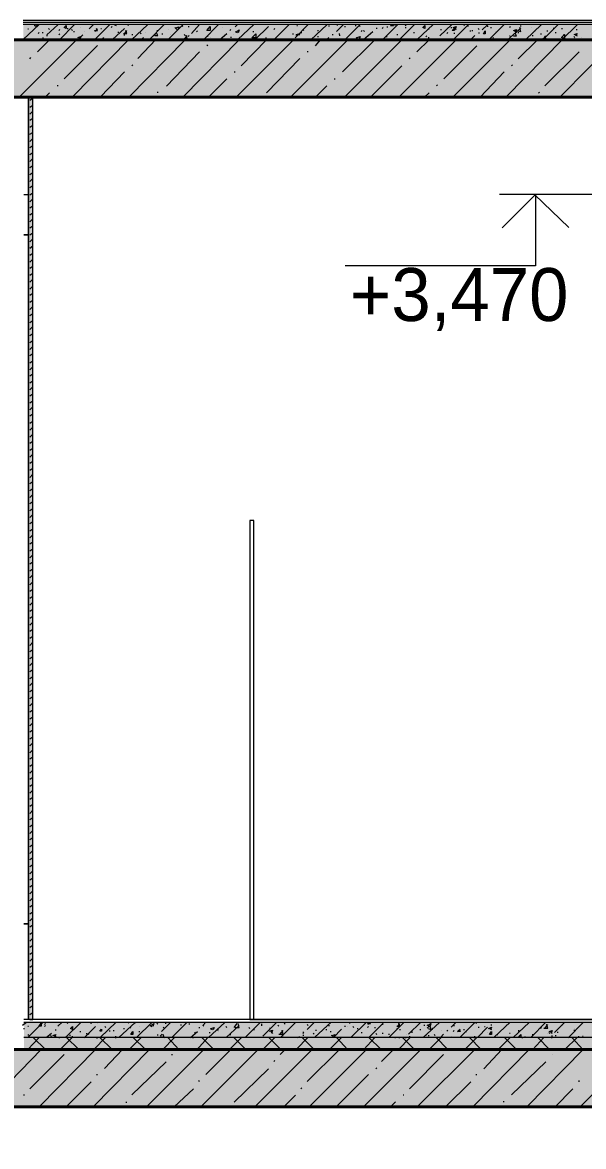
# Model space of a CAD drawing. Header units: millimetres. Extents: x -135211 to 49383, y -8033 to 228499.
# Drawn here: x -22900 to -20539, y 48117 to 52848 of the extents above; entities that cross this region are included whole.
import ezdxf

# ---------------------------------------------------------------- set-up
doc = ezdxf.new("R2010")
doc.units = ezdxf.units.MM
doc.layers.add('PDF _Геометрия', color=7, linetype='Continuous', true_color=0x1d1d1d)
doc.layers.add('PDF _Сплошная заливка', color=7, linetype='Continuous', true_color=0xffffff)
doc.layers.add('PDF _Текст', color=7, linetype='Continuous')

msp = doc.modelspace()

# ---------------------------------------------------------------- hatches: boundary and pattern name
at = {"layer": 'PDF _Сплошная заливка', "transparency": 33554559}
h = msp.add_hatch(color=256, dxfattribs=at)
h.paths.add_polyline_path([(-77398.8, 52535.5), (-77398.8, 52776.4), (-103546, 52776.4), (-103546, 52535.5)])
h.paths.add_polyline_path([(146.8, 52535.5), (146.8, 52776.4), (-22999.7, 52776.4), (-22999.7, 52535.5)])
h.paths.add_polyline_path([(-23351, 52535.5), (-23351, 52776.4), (-26352.2, 52776.4), (-26352.2, 52535.5)])
h.paths.add_polyline_path([(-26398.8, 52535.5), (-26398.8, 52776.4), (-44097.3, 52776.4), (-44097.3, 52535.5)])
h.paths.add_polyline_path([(-45350.3, 52535.5), (-45350.3, 52776.4), (-50899.8, 52776.4), (-50899.8, 52535.5)])
h = msp.add_hatch(color=256, dxfattribs=at)
h.paths.add_polyline_path([(-65546.2, 48285.5), (-65546.2, 48526.4), (-101294, 48526.4), (-101294, 48285.5)])
h.paths.add_polyline_path([(146.8, 48285.5), (146.8, 48526.4), (-22999.7, 48526.4), (-22999.7, 48285.5)])
h.paths.add_polyline_path([(-23351, 48285.5), (-23351, 48526.4), (-26352.2, 48526.4), (-26352.2, 48285.5)])
h.paths.add_polyline_path([(-26398.8, 48285.5), (-26398.8, 48526.4), (-44097.3, 48526.4), (-44097.3, 48285.5)])
h.paths.add_polyline_path([(-45350.3, 48285.5), (-45350.3, 48526.4), (-50899.8, 48526.4), (-50899.8, 48285.5)])
h.paths.add_polyline_path([(-50950.6, 48285.5), (-50950.6, 48526.4), (-65296.5, 48526.4), (-65296.5, 48285.5)])

# ---------------------------------------------------------------- linework, layer by layer
at = {"layer": 'PDF _Геометрия', "color": 7, "lineweight": 40}
for points in [[(-96.7, 53046.7), (-96.7, 52775.7), (-22994.2, 52775.7)], [(-22994.2, 52534.4), (-96.7, 52534.4), (-96.7, 51954.4)], [(149, 45156.8), (149, 48285.1), (149, 48526.4), (-22997.8, 48526.4)], [(-22994.2, 48284.2), (-96.7, 48284.2), (-96.7, 45155.8), (-26097.4, 45155.8)]]:
    msp.add_lwpolyline(points, dxfattribs=at)
at = {"layer": 'PDF _Геометрия', "color": 7, "lineweight": 9}
for points in [[(-22897, 52775.7), (-96.7, 52775.7), (-96.7, 52839.2), (-96.7, 52847.7), (-96.7, 52856.1), (-22897, 52856.1)], [(-96.7, 52847.7), (-22897, 52847.7)], [(-96.7, 52839.2), (-22897, 52839.2)], [(-19964.4, 52123.1), (-19943.6, 52123.1), (-19943.6, 52533.8), (-19943.6, 52042.7), (-19943.6, 51843.7), (-19943.6, 48524.8), (-22894, 48524.8)], [(-22878.2, 48653.1), (-22874.1, 48653.1), (-22874.1, 52534.9), (-22878.2, 52534.9)], [(-22874.1, 52534), (-22874.1, 48652)], [(-22869.4, 48651.9), (-22856.5, 48651.9), (-22856.5, 52533.9), (-22869.4, 52533.9)], [(-21925.8, 48652.1), (-19978.7, 48652.1), (-19978.7, 51844), (-19978.7, 52043), (-19978.7, 52534.1), (-22857.3, 52534.1)], [(-22895.1, 52123.4), (-22874.1, 52123.4)], [(-20742, 52123.7), (-20742, 51823.2), (-21542.4, 51823.2)], [(-20592.8, 52124.4), (-20893.4, 52124.4)], [(-19408.4, 52123.7), (-20741.8, 52123.7)], [(-21944, 50752.1), (-21944, 48652.4), (-22858.7, 48652.4)], [(-21943.6, 48652.2), (-21926.5, 48652.2), (-21926.5, 50751.9), (-21943.6, 50751.9)], [(-19943.6, 48524.8), (-19943.6, 48575.6), (-19943.6, 48639.1), (-19943.6, 48651.8), (-22894, 48651.8)], [(-19943.6, 48639.1), (-22894, 48639.1)], [(-21695.3, 48652.7), (-21496.6, 48652.7)], [(-19943.6, 48575.6), (-22894, 48575.6)], [(-18294, 48283.9), (-22895.5, 48283.9)], [(-22295, 48284), (-22693.1, 48284)], [(-21496.6, 48284.4), (-21695.3, 48284.4)]]:
    msp.add_lwpolyline(points, dxfattribs=at)
at = {"layer": 'PDF _Геометрия', "lineweight": 9}
for points in [[(-22461.7, 52840.2), (-22461.7, 52840.2)], [(-21542.8, 52776.6), (-21479, 52840.1)], [(-21314.1, 52776.7), (-21250.9, 52840.2)], [(-20882.4, 52840.2), (-20882.4, 52840.2)], [(-22897.9, 52775.9), (-22830.2, 52839.4)], [(-22878.2, 52821.9), (-22874.1, 52821.9)], [(-22847.8, 52834.4), (-22847.8, 52838.6)], [(-22847.8, 52834.4), (-22839, 52834.4), (-22839, 52838.6)], [(-22834.3, 52801.3), (-22830.2, 52805.5)], [(-22816.7, 52806.3), (-22812.7, 52806.3)], [(-22799.2, 52793.5), (-22795.1, 52793.5)], [(-22798, 52796.4), (-22751.3, 52838.8)], [(-22790.4, 52823), (-22786.4, 52818.8)], [(-22746.5, 52814.2), (-22742.5, 52818.4)], [(-22746.5, 52796.4), (-22742.5, 52800.6)], [(-22744.8, 52775.7), (-22681.1, 52839.2)], [(-22711.5, 52822.5), (-22707.4, 52822.5)], [(-22693.9, 52819), (-22689.8, 52814.8)], [(-22685.1, 52810.4), (-22681.1, 52810.4)], [(-22667, 52775.4), (-22646, 52796.6)], [(-22654.7, 52827.2), (-22654.7, 52827.2)], [(-22637.2, 52810.1), (-22637.2, 52810.1)], [(-22619.1, 52821.7), (-22602.1, 52838.6)], [(-22597.5, 52813.9), (-22584.6, 52813.9), (-22588.6, 52822.4)], [(-22597.4, 52814), (-22593.3, 52809.8)], [(-22595.7, 52776.4), (-22531.9, 52839.9)], [(-22592.7, 52813), (-22584.6, 52821.5)], [(-22571.1, 52822.3), (-22567, 52822.3)], [(-22527.2, 52827.1), (-22523.1, 52831.3)], [(-22521.4, 52775.9), (-22470.5, 52822.5)], [(-22513.7, 52839.6), (-22505.6, 52835.4), (-22505.6, 52839.6)], [(-22496.8, 52809.1), (-22496.8, 52804.9)], [(-22474.6, 52802.1), (-22461.7, 52802.1), (-22465.8, 52814.8)], [(-22470.5, 52792.8), (-22470.5, 52797.1)], [(-22469.9, 52801.2), (-22461.7, 52813.9)], [(-22457, 52835.1), (-22452.9, 52839.3)], [(-22442, 52775.2), (-22374, 52838.7)], [(-22439.5, 52797.7), (-22435.4, 52797.7)], [(-22404.4, 52805.1), (-22400.3, 52800.8)], [(-22382.8, 52805.8), (-22382.8, 52805.8)], [(-22367.1, 52775.5), (-22303.8, 52839.1)], [(-22347, 52793.7), (-22338.9, 52802.1)], [(-22343, 52792.7), (-22330.1, 52792.7), (-22334.2, 52801.1)], [(-22334.2, 52814.7), (-22330.1, 52814.7)], [(-22312.6, 52802), (-22312.6, 52797.7)], [(-22288.1, 52775), (-22224.8, 52838.5)], [(-22286.2, 52817.8), (-22286.2, 52817.8)], [(-22277.5, 52796.6), (-22277.5, 52796.6)], [(-22259.3, 52826.8), (-22251.1, 52818.4)], [(-22255.3, 52825.9), (-22242.4, 52830.1), (-22246.4, 52817.5)], [(-22228.9, 52835.2), (-22224.8, 52830.9)], [(-22220.2, 52780.9), (-22207.3, 52780.9), (-22211.4, 52793.6)], [(-22220.1, 52797.8), (-22216, 52793.6)], [(-22202.6, 52831.6), (-22198.5, 52831.6)], [(-22188.7, 52801.7), (-22154.6, 52839.8)], [(-22167.5, 52809.3), (-22163.4, 52813.5)], [(-22139.1, 52775.7), (-22075.7, 52839.2)], [(-22123.6, 52793), (-22119.5, 52788.7)], [(-22119.5, 52817.4), (-22119.5, 52817.4)], [(-22069.9, 52776.3), (-22040.6, 52801.7)], [(-22058.1, 52827.2), (-22058.1, 52827.2)], [(-22027.1, 52814.3), (-22023, 52818.5)], [(-22014.2, 52796.4), (-22014.2, 52796.4)], [(-22004.9, 52830.1), (-21996.7, 52838.6)], [(-22004.9, 52809.9), (-21996.7, 52805.6)], [(-22000.9, 52808.9), (-21987.9, 52817.4), (-21992, 52804.6)], [(-21994.1, 52776.4), (-21926.5, 52839.8)], [(-21930.6, 52810.2), (-21926.5, 52810.2)], [(-21920.4, 52776.8), (-21865.1, 52831.8)], [(-21842.9, 52818.9), (-21838.8, 52823.2)], [(-21840.9, 52776.1), (-21777.3, 52839.6)], [(-21821.2, 52797.7), (-21821.2, 52797.7)], [(-21763.9, 52800.6), (-21759.8, 52800.6)], [(-21753.1, 52784), (-21698.4, 52839)], [(-21750.5, 52797.9), (-21742.2, 52793.7)], [(-21746.5, 52797), (-21733.5, 52801.2), (-21737.6, 52792.7)], [(-21746.3, 52835.1), (-21742.2, 52835.1)], [(-21728.8, 52806.3), (-21724.7, 52806.3)], [(-21720, 52818.9), (-21715.9, 52814.7)], [(-21687.2, 52775), (-21619.4, 52838.5)], [(-21658.6, 52814.2), (-21654.5, 52814.2)], [(-21610.6, 52835.1), (-21610.6, 52830.8)], [(-21597.2, 52797.7), (-21593.1, 52797.7)], [(-21578.7, 52810.1), (-21549.2, 52839.7)], [(-21575.5, 52839.9), (-21575.5, 52835.7)], [(-21566.8, 52797.5), (-21566.8, 52801.8)], [(-21566.8, 52796.6), (-21566.8, 52792.4)], [(-21544.6, 52831.2), (-21540.4, 52831.2)], [(-21500.7, 52835.1), (-21496.6, 52835.1)], [(-21483.1, 52835.9), (-21479, 52831.6)], [(-21474.4, 52809.5), (-21470.3, 52813.7)], [(-21465.6, 52813.7), (-21461.5, 52809.5)], [(-21464.8, 52776.2), (-21426.4, 52810.1)], [(-21408.8, 52821.8), (-21408.8, 52826)], [(-21400.1, 52839.5), (-21400.1, 52839.5)], [(-21386.6, 52823.3), (-21382.5, 52827.6)], [(-21384.9, 52775.4), (-21321.1, 52838.9)], [(-21382.5, 52831), (-21382.5, 52831)], [(-21365, 52831.7), (-21365, 52827.5)], [(-21351.5, 52835.8), (-21347.4, 52840)], [(-21351, 52835.7), (-21338.6, 52835.7), (-21338.6, 52840)], [(-21342.8, 52840), (-21338.6, 52835.7)], [(-21334, 52834.8), (-21329.9, 52839)], [(-21325.2, 52797.5), (-21321.1, 52797.5)], [(-21290.1, 52834.5), (-21286, 52838.7)], [(-21290.1, 52826.8), (-21286, 52826.8)], [(-21255, 52805.5), (-21250.9, 52805.5)], [(-21240, 52776.2), (-21171.9, 52839.6)], [(-21193.6, 52821.9), (-21189.5, 52821.9)], [(-21143.9, 52792.5), (-21093, 52839.1)], [(-21141, 52818.2), (-21136.8, 52818.2)], [(-21114.6, 52802), (-21110.5, 52806.2)], [(-21101.7, 52818.8), (-21101.7, 52818.8)], [(-21097.1, 52826.3), (-21093, 52826.3)], [(-21087.8, 52827.1), (-21075.4, 52831.4), (-21079.5, 52818.6)], [(-21086.1, 52775.9), (-21022.8, 52839.4)], [(-21084.2, 52805.1), (-21084.2, 52800.9)], [(-21083.7, 52826.2), (-21075.4, 52817.7)], [(-21044.4, 52839.6), (-21040.3, 52835.3)], [(-21026.9, 52834.3), (-21022.8, 52834.3)], [(-21018.1, 52813.1), (-21014, 52813.1)], [(-21013.7, 52776.6), (-20996.5, 52793.5)], [(-21009.4, 52814.8), (-21005.2, 52814.8)], [(-20983, 52822.2), (-20978.9, 52817.9)], [(-20978.9, 52801), (-20978.9, 52805.2)], [(-20965.2, 52817.7), (-20943.8, 52838.8)], [(-20943.8, 52834.6), (-20943.8, 52830.4)], [(-20937, 52776.6), (-20873.6, 52840.1)], [(-20930.4, 52826.9), (-20926.3, 52826.9)], [(-20908.7, 52809.9), (-20908.7, 52809.9)], [(-20859.1, 52775.3), (-20812.2, 52817.6)], [(-20851.4, 52830.6), (-20847.3, 52826.3)], [(-20838.5, 52839.9), (-20838.5, 52839.9)], [(-20838, 52793.2), (-20829.7, 52801.6)], [(-20833.4, 52814.3), (-20821, 52818.5), (-20825.1, 52805.8)], [(-20833.4, 52792.2), (-20821, 52792.2), (-20825.1, 52800.7)], [(-20829.2, 52813.4), (-20821, 52805)], [(-20820.7, 52814.2), (-20803.4, 52809.9), (-20807.6, 52826.9)], [(-20816.3, 52805.8), (-20812.2, 52805.8)], [(-20815.8, 52813.3), (-20803.4, 52826)], [(-20803.4, 52831.1), (-20803.4, 52835.4)], [(-20783.3, 52775.4), (-20715.7, 52839)], [(-20759.6, 52827.5), (-20759.6, 52827.5)], [(-20754.9, 52793.5), (-20750.8, 52793.5)], [(-20742, 52810.4), (-20742, 52810.4)], [(-20719.8, 52800.9), (-20715.7, 52800.9)], [(-20709, 52775.8), (-20645.5, 52839.3)], [(-20693.5, 52813.4), (-20689.4, 52813.4)], [(-20667.2, 52823.4), (-20663, 52823.4)], [(-20658.4, 52805.5), (-20654.3, 52805.5)], [(-20632.1, 52823.1), (-20627.9, 52823.1)], [(-20630.1, 52775.2), (-20566.5, 52838.7)], [(-20623.3, 52796.8), (-20619.2, 52796.8)], [(-20579, 52797.3), (-20566.5, 52801.5), (-20570.7, 52793)], [(-20574.8, 52796.4), (-20566.5, 52792.1)], [(-20570.7, 52818.5), (-20566.5, 52818.5)], [(-20566.5, 52818.5), (-20566.5, 52818.5)], [(-22913.7, 52534.3), (-22672.3, 52775.6)], [(-22837.2, 52724.8), (-22786.4, 52775.6)], [(-22812.7, 52780), (-22812.7, 52784.2)], [(-22724.4, 52610.7), (-22584.6, 52750.5)], [(-22690.1, 52535.4), (-22452.9, 52776.7)], [(-22667.6, 52784.9), (-22654.7, 52789.1), (-22658.8, 52776.4)], [(-22662.9, 52784), (-22654.7, 52775.5)], [(-22562.3, 52779.9), (-22558.2, 52784.2)], [(-22536, 52779.7), (-22531.9, 52775.5)], [(-22453, 52533.6), (-22216, 52774.9)], [(-22415.1, 52696.3), (-22338.9, 52776.7)], [(-22395.6, 52780.4), (-22391.5, 52784.7)], [(-22347.7, 52788.6), (-22347.7, 52788.6)], [(-22224.7, 52533.7), (-21987.9, 52775)], [(-22216, 52775.8), (-22216, 52775.8)], [(-22215.4, 52780), (-22207.3, 52792.7)], [(-22202.6, 52788.4), (-22198.5, 52792.6)], [(-22123.6, 52749.7), (-22119.5, 52753.9)], [(-22110.8, 52784.4), (-22110.8, 52784.4)], [(-22079.7, 52775.7), (-22075.7, 52779.9), (-22075.7, 52775.7)], [(-22023, 52788), (-22023, 52783.7)], [(-22001.1, 52533.8), (-21759.8, 52775.1)], [(-21979.7, 52665), (-21873.9, 52775.1)], [(-21944, 52775.6), (-21944, 52775.6)], [(-21930.6, 52783.9), (-21926.5, 52783.9)], [(-21921.8, 52779.6), (-21917.7, 52779.6)], [(-21878, 52783.5), (-21873.9, 52783.5)], [(-21838.8, 52780.8), (-21838.8, 52780.8)], [(-21772.8, 52533.9), (-21531.7, 52775.2)], [(-21746.3, 52776.8), (-21742.2, 52776.8)], [(-21742.2, 52775), (-21742.2, 52775)], [(-21676.2, 52776.2), (-21672.1, 52776.2)], [(-21666.9, 52749.8), (-21645.7, 52775.2)], [(-21658.6, 52788.8), (-21654.5, 52788.8)], [(-21618.9, 52776.7), (-21610.6, 52785.2)], [(-21553.4, 52639.8), (-21417.6, 52775.3)], [(-21544.5, 52534), (-21303.5, 52775.3)], [(-21496, 52785.1), (-21487.8, 52776.7)], [(-21492.1, 52784.2), (-21479, 52788.4), (-21483.1, 52775.8)], [(-21483.1, 52776.6), (-21479, 52776.6)], [(-21369.1, 52789.4), (-21365, 52789.4)], [(-21316.9, 52534.1), (-21075.4, 52775.4)], [(-21294.8, 52776.1), (-21294.8, 52780.4)], [(-21240.3, 52724.6), (-21189.5, 52775.3)], [(-21202.4, 52788.2), (-21198.3, 52792.3)], [(-21193.6, 52784.8), (-21189.5, 52784.8)], [(-21154.4, 52775.1), (-21154.4, 52779.3)], [(-21127.4, 52610.6), (-20987.7, 52750.3)], [(-21088.6, 52534.2), (-20847.3, 52775.5)], [(-20961.4, 52779.7), (-20961.4, 52779.7)], [(-20921.6, 52784.5), (-20917.5, 52784.5)], [(-20864.8, 52535.3), (-20627.9, 52776.6)], [(-20851.4, 52792.4), (-20847.3, 52792.4)], [(-20842.7, 52780.6), (-20838.5, 52780.6)], [(-20814, 52695.1), (-20733.2, 52775.6)], [(-20710.6, 52780.4), (-20698.1, 52780.4), (-20702.3, 52788.9)], [(-20706.4, 52779.6), (-20698.1, 52792.3)], [(-20637.2, 52535.4), (-20399.8, 52776.7)], [(-20579.4, 52788.8), (-20575.3, 52784.6)], [(-20579.4, 52776.2), (-20575.3, 52780.4), (-20575.3, 52776.2)], [(-20549, 52784.4), (-20549, 52784.4)], [(-22869.4, 52695.7), (-22865.3, 52700)], [(-22294.3, 52580.7), (-22154.6, 52724.5)], [(-21702.5, 52725.6), (-21698.4, 52725.6)], [(-21272.6, 52695.5), (-21268.4, 52699.7)], [(-20701.5, 52581.3), (-20557.8, 52725.2)], [(-22439.5, 52665.6), (-22435.4, 52669.8)], [(-21873, 52552.3), (-21733.5, 52696.3)], [(-21434.7, 52534.9), (-21303.5, 52666.1)], [(-20842.7, 52665.4), (-20838.5, 52669.6)], [(-22572.4, 52534.6), (-22470.5, 52640.4)], [(-22116.9, 52534.1), (-22040.6, 52610.3)], [(-22009.6, 52639.7), (-22005.5, 52639.7)], [(-21588.4, 52611.4), (-21584.3, 52611.4)], [(-20974.9, 52534.4), (-20873.6, 52640.2)], [(-22751.3, 52580.5), (-22751.3, 52584.8)], [(-22330.1, 52552.3), (-22330.1, 52556.5)], [(-21666, 52535.5), (-21619.4, 52582)], [(-21158.5, 52581.3), (-21154.4, 52585.5)], [(-22803.3, 52535.2), (-22786.4, 52552.1)], [(-21206.7, 52534.9), (-21189.5, 52551.9)], [(-20728.6, 52551.2), (-20724.5, 52555.4)], [(-22899.8, 48627.8), (-22882.9, 48640.5)], [(-22876.3, 48577.4), (-22812.7, 48640.9)], [(-22808, 48631.4), (-22803.9, 48635.6)], [(-22750.7, 48623.3), (-22733.7, 48640.2)], [(-22718.5, 48576.1), (-22654.7, 48639.5)], [(-22711.5, 48634.7), (-22707.4, 48639)], [(-22614.9, 48636), (-22610.9, 48640.2)], [(-22610.9, 48639.2), (-22610.9, 48634.9)], [(-22584.6, 48635.8), (-22584.6, 48635.8)], [(-22573.5, 48576.9), (-22505.6, 48640.4)], [(-22494.6, 48576.2), (-22426.6, 48639.6)], [(-22457, 48640.9), (-22452.9, 48636.7)], [(-22426.6, 48640.7), (-22426.6, 48636.4)], [(-22419.7, 48576.6), (-22356.4, 48640.1)], [(-22360.6, 48626.3), (-22347.7, 48634.7), (-22351.7, 48622.1)], [(-22351.7, 48627.3), (-22347.7, 48631.5)], [(-22334.2, 48636.7), (-22330.1, 48632.4)], [(-22315.6, 48601.3), (-22277.5, 48639.4)], [(-22299.1, 48636.4), (-22295, 48636.4)], [(-22270.6, 48577.4), (-22207.3, 48640.9)], [(-22233.6, 48631.6), (-22233.6, 48627.4)], [(-22198.5, 48635.6), (-22198.5, 48631.3)], [(-22141.3, 48627.5), (-22128.3, 48640.2)], [(-22116.9, 48576.1), (-22049.3, 48639.6)], [(-22009.7, 48618.9), (-21996.7, 48635.9)], [(-22005, 48617.9), (-21987.9, 48617.9), (-21992, 48634.8)], [(-21963.7, 48575.8), (-21900.2, 48639.3)], [(-21895.5, 48640.3), (-21891.4, 48636)], [(-21895.5, 48630.7), (-21891.4, 48630.7)], [(-21889.4, 48581.5), (-21830, 48640.8)], [(-21847.5, 48631.4), (-21847.5, 48631.4)], [(-21814.6, 48576.6), (-21751, 48640.1)], [(-21799, 48636.3), (-21794.9, 48632)], [(-21702.5, 48631.2), (-21698.4, 48626.9)], [(-21701.5, 48609.8), (-21672.1, 48639.4)], [(-21669.6, 48577.4), (-21601.9, 48640.8)], [(-21522.9, 48634.9), (-21522.9, 48639.1)], [(-21516.5, 48577.1), (-21452.7, 48640.6)], [(-21448.2, 48635.2), (-21435.2, 48635.2), (-21439.3, 48639.5)], [(-21448, 48640.6), (-21443.9, 48636.3), (-21443.9, 48640.6)], [(-21448, 48635.3), (-21443.9, 48639.5)], [(-21443.9, 48631.1), (-21443.9, 48635.3)], [(-21441.5, 48577.6), (-21382.5, 48636.8)], [(-21386.6, 48632.6), (-21382.5, 48632.6)], [(-21357.9, 48575.8), (-21294.8, 48639.3)], [(-21324.7, 48623.5), (-21312.3, 48623.5), (-21316.4, 48636.2)], [(-21320.6, 48622.5), (-21312.3, 48635.2)], [(-21275.4, 48589.9), (-21224.6, 48640.8)], [(-21213.7, 48576.5), (-21145.6, 48640.1)], [(-21193.1, 48613.9), (-21180.7, 48609.7), (-21184.8, 48622.4), (-21180.7, 48635.1), (-21193.1, 48626.7)], [(-21096.7, 48619.3), (-21075.4, 48640.5)], [(-21059.8, 48576.3), (-20996.5, 48639.9)], [(-20991.8, 48635.5), (-20987.7, 48639.8)], [(-20926.3, 48626.6), (-20926.3, 48630.8)], [(-20914.8, 48577.1), (-20847.3, 48640.6)], [(-20864.8, 48631.3), (-20864.8, 48631.3)], [(-20835.9, 48576.5), (-20768.3, 48639.9)], [(-20825.1, 48640.4), (-20821, 48640.4)], [(-20761.6, 48576.9), (-20698.1, 48640.4)], [(-20706.6, 48614.9), (-20689.4, 48614.9), (-20693.5, 48631.8)], [(-20701.8, 48613.9), (-20689.4, 48630.8)], [(-20661.3, 48597.4), (-20619.2, 48639.7)], [(-20603.8, 48575.5), (-20540.2, 48639)], [(-22895.7, 48614.1), (-22891.6, 48614.1)], [(-22878.2, 48623.5), (-22874.1, 48623.5)], [(-22878.2, 48589.6), (-22874.1, 48585.4)], [(-22808, 48622.9), (-22803.9, 48627.1)], [(-22798.6, 48577.1), (-22777.6, 48594.1)], [(-22781.6, 48584.5), (-22777.6, 48580.3)], [(-22772.9, 48585.4), (-22760, 48589.6), (-22764.1, 48581.2)], [(-22768.2, 48584.3), (-22760, 48580.1)], [(-22764.1, 48585.4), (-22760, 48585.4)], [(-22760, 48605.5), (-22760, 48609.8)], [(-22702.7, 48585.9), (-22698.6, 48585.9)], [(-22658.8, 48601.4), (-22654.7, 48601.4)], [(-22640.2, 48575.5), (-22593.3, 48622.1)], [(-22632.5, 48593.8), (-22628.4, 48593.8)], [(-22623.7, 48588.4), (-22619.6, 48592.6)], [(-22553.5, 48622.7), (-22549.5, 48618.5)], [(-22531.9, 48601.4), (-22531.9, 48605.7)], [(-22518.4, 48605.5), (-22514.4, 48605.5)], [(-22474.6, 48614.6), (-22470.5, 48614.6)], [(-22448.2, 48615.4), (-22444.2, 48619.7)], [(-22409.1, 48623.6), (-22409.1, 48623.6)], [(-22409.1, 48602.5), (-22409.1, 48598.3)], [(-22364.6, 48627.4), (-22356.4, 48623.2)], [(-22330.1, 48584.8), (-22330.1, 48589.1)], [(-22320.7, 48581.5), (-22312.6, 48590)], [(-22316.7, 48580.4), (-22303.8, 48576.2), (-22307.9, 48588.8)], [(-22307.9, 48619.5), (-22303.8, 48615.3)], [(-22192.7, 48576), (-22163.4, 48601.4)], [(-22176.3, 48594), (-22172.2, 48598.3)], [(-22154.6, 48615), (-22154.6, 48619.3)], [(-22141.2, 48627.6), (-22137.1, 48623.4)], [(-22114.8, 48596.7), (-22110.8, 48596.7)], [(-22110.2, 48614.6), (-22102, 48610.3)], [(-22106.2, 48613.5), (-22093.2, 48617.7), (-22097.3, 48609.2)], [(-22079.7, 48605.9), (-22075.7, 48610.1)], [(-22075.7, 48602.7), (-22075.7, 48602.7)], [(-22044.7, 48622.5), (-22040.6, 48618.3)], [(-22043.2, 48576.6), (-21987.9, 48627.3)], [(-22027.1, 48588.5), (-22023, 48588.5)], [(-22005.5, 48610.6), (-22005.5, 48610.6)], [(-21992, 48618.9), (-21987.9, 48618.9)], [(-21948.1, 48618.5), (-21944, 48614.3)], [(-21926.5, 48610.9), (-21926.5, 48606.7)], [(-21895.5, 48627.6), (-21891.4, 48627.6)], [(-21860.5, 48602.8), (-21847.5, 48607.1), (-21851.6, 48594.4)], [(-21860.4, 48615.6), (-21856.3, 48615.6)], [(-21855.7, 48601.8), (-21847.5, 48593.3)], [(-21825.3, 48628), (-21821.2, 48623.7)], [(-21820.8, 48589.8), (-21803.7, 48589.8), (-21807.8, 48606.7)], [(-21816.7, 48588.7), (-21803.7, 48605.6)], [(-21807.8, 48584.5), (-21803.7, 48584.5)], [(-21759.8, 48610.5), (-21759.8, 48610.5)], [(-21720, 48593.2), (-21715.9, 48597.5), (-21720, 48597.5)], [(-21720, 48585.8), (-21715.9, 48585.8)], [(-21676.2, 48589.7), (-21672.1, 48593.9)], [(-21667.4, 48606.5), (-21663.3, 48606.5)], [(-21623.5, 48609.3), (-21619.4, 48609.3)], [(-21610.6, 48628.3), (-21610.6, 48624)], [(-21606, 48601.8), (-21601.9, 48601.8)], [(-21601.3, 48585.8), (-21593.1, 48581.5)], [(-21597.3, 48584.6), (-21584.3, 48588.9), (-21588.4, 48580.5)], [(-21591.6, 48577), (-21558, 48610.9)], [(-21566.8, 48601.4), (-21566.8, 48601.4)], [(-21544.6, 48623.4), (-21540.4, 48623.4)], [(-21531.7, 48622.3), (-21531.7, 48622.3)], [(-21509.5, 48622.1), (-21505.3, 48617.8)], [(-21491.9, 48614.5), (-21487.8, 48614.5)], [(-21474.4, 48597.4), (-21470.3, 48597.4)], [(-21448, 48618.4), (-21443.9, 48622.6)], [(-21417.6, 48619.2), (-21417.6, 48614.9)], [(-21412.9, 48592.7), (-21408.8, 48588.4)], [(-21386.6, 48594.5), (-21382.5, 48594.5)], [(-21360.3, 48590), (-21356.2, 48590)], [(-21325.2, 48615.1), (-21321.1, 48610.9)], [(-21312.3, 48610.8), (-21312.3, 48606.6)], [(-21286, 48589.4), (-21286, 48589.4)], [(-21259.7, 48596.6), (-21259.7, 48600.9)], [(-21228.7, 48610.1), (-21224.6, 48610.1)], [(-21211.1, 48627.9), (-21207, 48627.9)], [(-21202.4, 48588.7), (-21198.3, 48588.7)], [(-21197.7, 48615.1), (-21189.5, 48623.5), (-21197.7, 48627.8)], [(-21193.6, 48585.4), (-21189.5, 48585.4)], [(-21176.1, 48610.6), (-21171.9, 48614.9)], [(-21167.3, 48589.4), (-21163.2, 48585.2)], [(-21140.4, 48577.5), (-21128.1, 48590.2)], [(-21136.8, 48607.2), (-21136.8, 48607.2)], [(-21114.6, 48602.7), (-21110.5, 48606.9)], [(-21088.3, 48601.4), (-21084.2, 48605.6)], [(-21084.2, 48623.7), (-21084.2, 48627.9)], [(-21062, 48610.7), (-21057.9, 48602.2), (-21070.3, 48602.2), (-21057.9, 48610.7)], [(-21057.9, 48605.5), (-21057.9, 48605.5)], [(-21044.4, 48609.6), (-21040.3, 48609.6)], [(-21035.7, 48601), (-21031.5, 48601)], [(-20985.8, 48576.9), (-20943.8, 48619.3)], [(-20983, 48619.5), (-20978.9, 48619.5)], [(-20956.7, 48622.5), (-20952.6, 48622.5)], [(-20943.8, 48598.1), (-20943.8, 48598.1)], [(-20938.7, 48614.8), (-20926.3, 48619.1), (-20930.4, 48610.6)], [(-20934.5, 48613.8), (-20926.3, 48609.6)], [(-20904.1, 48589.3), (-20899.9, 48589.3)], [(-20851.4, 48594), (-20847.3, 48594)], [(-20812.2, 48602.2), (-20812.2, 48606.5)], [(-20754.9, 48589), (-20750.8, 48589)], [(-20719.8, 48614.1), (-20715.7, 48618.3)], [(-20689.4, 48593.7), (-20689.4, 48593.7)], [(-20684.7, 48597.9), (-20680.6, 48593.7)], [(-20684.2, 48602), (-20671.8, 48606.3), (-20676, 48593.6)], [(-20680.1, 48601), (-20671.8, 48592.6)], [(-20671.8, 48579.9), (-20671.8, 48584.1)], [(-20658.4, 48585), (-20654.3, 48585)], [(-20649.6, 48598.6), (-20645.5, 48598.6)], [(-20627.9, 48627.1), (-20627.9, 48627.1)], [(-20579.4, 48606.5), (-20575.3, 48606.5)], [(-20575.3, 48613.9), (-20575.3, 48613.9)], [(-22877, 48525.7), (-22830.2, 48576.5)], [(-22803.9, 48525.5), (-22854.7, 48576.3)], [(-22746.5, 48576.8), (-22742.5, 48576.8)], [(-22740.7, 48526.6), (-22689.8, 48577.4), (-22689.8, 48581.7)], [(-22716.2, 48576.5), (-22716.2, 48580.8)], [(-22663.5, 48525.3), (-22714.4, 48576.1)], [(-22600.4, 48526.5), (-22549.5, 48577.2)], [(-22588.6, 48575.4), (-22584.6, 48575.4)], [(-22523.1, 48526.2), (-22574.1, 48577)], [(-22509.7, 48580), (-22505.6, 48580)], [(-22509.7, 48576.9), (-22505.6, 48576.9)], [(-22505.6, 48576.9), (-22505.6, 48576.9)], [(-22451.3, 48525.1), (-22400.3, 48576)], [(-22382.8, 48526), (-22433.7, 48576.8)], [(-22311, 48524.9), (-22259.9, 48575.8)], [(-22242.4, 48525.9), (-22288.7, 48576.7)], [(-22259.9, 48580), (-22259.9, 48580)], [(-22224.8, 48579.7), (-22224.8, 48579.7)], [(-22185, 48576.1), (-22180.9, 48576.1)], [(-22180.9, 48576.1), (-22180.9, 48576.1)], [(-22165.9, 48524.8), (-22119.5, 48575.6)], [(-22093.2, 48524.5), (-22144.3, 48575.4)], [(-22029.6, 48525.7), (-21979.1, 48576.5)], [(-21961.6, 48526.6), (-22012.1, 48577.4)], [(-21889.3, 48525.5), (-21838.8, 48576.3)], [(-21812.4, 48525.3), (-21863, 48576.1)], [(-21749, 48526.4), (-21698.4, 48577.2)], [(-21741.7, 48576.4), (-21733.5, 48580.7)], [(-21672.1, 48525.1), (-21722.7, 48575.9)], [(-21619.4, 48577.5), (-21619.4, 48577.5)], [(-21619.4, 48577.5), (-21619.4, 48577.5)], [(-21608.7, 48526.2), (-21558, 48577)], [(-21531.7, 48524.9), (-21578.3, 48575.7)], [(-21464.2, 48526), (-21417.6, 48576.9)], [(-21443.9, 48576), (-21443.9, 48576)], [(-21391.3, 48525.8), (-21442.1, 48576.6)], [(-21334, 48576.1), (-21329.9, 48576.1)], [(-21329.9, 48576.1), (-21329.9, 48576.1)], [(-21319.3, 48524.7), (-21268.4, 48575.6)], [(-21316.4, 48577), (-21312.3, 48577)], [(-21250.9, 48525.6), (-21301.7, 48576.5)], [(-21290.1, 48576.7), (-21286, 48576.7)], [(-21272.6, 48580.8), (-21268.4, 48580.8)], [(-21187.7, 48526.7), (-21136.8, 48577.6)], [(-21110.5, 48526.5), (-21161.4, 48577.3)], [(-21093, 48580.3), (-21093, 48580.3)], [(-21038.6, 48525.4), (-20987.7, 48576.2)], [(-20970.1, 48526.3), (-21021.1, 48577.2)], [(-21000.6, 48576.3), (-20996.5, 48576.3)], [(-20996.5, 48577.3), (-20996.5, 48581.6)], [(-20898.3, 48525.3), (-20847.3, 48576.1)], [(-20821, 48525.1), (-20872, 48575.9)], [(-20798.8, 48575.6), (-20794.6, 48575.6)], [(-20785.9, 48580.8), (-20785.9, 48576.6)], [(-20753.2, 48525.1), (-20706.9, 48575.9)], [(-20680.6, 48524.9), (-20731.7, 48575.7)], [(-20676, 48575.6), (-20671.8, 48575.6)], [(-20671.8, 48575.6), (-20671.8, 48575.6)], [(-20617.7, 48526), (-20566.5, 48576.8)], [(-20540.2, 48524.7), (-20586.5, 48575.5)], [(-20561.9, 48579.9), (-20557.8, 48579.9)], [(-20544.3, 48581.8), (-20540.2, 48581.8)], [(-22994.8, 48347.8), (-22821.5, 48525.7)], [(-22868.6, 48360.7), (-22724.9, 48504.7)], [(-22830.2, 48284.5), (-22593.3, 48525.8)], [(-22602.5, 48284.6), (-22365.2, 48525.9)], [(-22555.3, 48445.4), (-22479.3, 48525.8)], [(-22378.3, 48284.7), (-22137.1, 48526)], [(-22272.8, 48504.9), (-22268.7, 48504.9)], [(-22150, 48284.8), (-21909, 48526.1)], [(-22128.7, 48420.2), (-22023, 48526)], [(-21922.4, 48285), (-21680.8, 48526.2)], [(-21816.1, 48505), (-21794.9, 48526.1)], [(-21702.4, 48390.8), (-21566.8, 48526.3)], [(-21694, 48285.1), (-21452.7, 48526.3)], [(-21465.7, 48285.2), (-21224.6, 48526.5)], [(-21389.4, 48475.6), (-21338.6, 48526.4)], [(-21271.8, 48360.5), (-21128.1, 48504.4)], [(-21237.4, 48285.3), (-20996.5, 48526.5)], [(-21005.6, 48284.3), (-20768.3, 48525.6)], [(-20958.9, 48445.1), (-20882.4, 48525.6)], [(-20777.3, 48284.4), (-20540.2, 48525.7)], [(-20671.8, 48504.7), (-20671.8, 48504.7)], [(-20553.1, 48284.6), (-20312.1, 48525.9)], [(-22439.3, 48334.8), (-22295, 48474.4)], [(-22009.2, 48304.5), (-21865.1, 48444.2)], [(-21842.9, 48474.7), (-21838.8, 48478.9)], [(-21412.9, 48444.5), (-21408.8, 48448.7)], [(-20842.4, 48334.6), (-20698.1, 48474.3)], [(-22588.6, 48420.9), (-22584.6, 48420.9)], [(-22158.7, 48390.7), (-22154.6, 48394.9)], [(-21579.7, 48285), (-21443.9, 48420.4)], [(-20991.8, 48420.6), (-20987.7, 48420.6)], [(-20557.8, 48390.4), (-20557.8, 48394.7)], [(-22716.7, 48284.6), (-22610.9, 48390.4)], [(-22261.3, 48284), (-22180.9, 48360.3)], [(-21728.8, 48360.4), (-21724.7, 48364.7)], [(-21120, 48284.4), (-21014, 48390.2)], [(-20660.1, 48283.8), (-20584.1, 48360)], [(-22895.7, 48334.7), (-22891.6, 48334.7)], [(-22465.8, 48304.5), (-22461.7, 48304.5)], [(-21801.6, 48283.4), (-21751, 48334.2)], [(-21351.1, 48285), (-21329.9, 48306.2)], [(-21298.9, 48334.4), (-21294.8, 48334.4)], [(-20877.7, 48306.4), (-20873.6, 48306.4)]]:
    msp.add_lwpolyline(points, dxfattribs=at)
for points in [[(-22716.2, 52835.2), (-22716.2, 52822.5), (-22724.3, 52826.7)], [(-22110.8, 52814), (-22123.7, 52814), (-22110.8, 52831)], [(-21917.7, 52783.9), (-21934.8, 52783.9), (-21917.7, 52800.8)], [(-21207, 52834.8), (-21207, 52822.1), (-21215.3, 52826.3)], [(-21084.2, 52822.9), (-21084.2, 52814.5), (-21092.4, 52814.5)], [(-20952.6, 52813.5), (-20952.6, 52800.8), (-20960.8, 52800.8)], [(-20619.2, 52780.7), (-20631.6, 52784.9), (-20619.2, 52797.6)], [(-22821.5, 48636.7), (-22821.5, 48624.1), (-22830.3, 48624.1)], [(-22689.8, 48622.9), (-22689.8, 48610.2), (-22698, 48614.5)], [(-22567, 48611.3), (-22567, 48602.8), (-22575.2, 48602.8)], [(-22435.4, 48601.6), (-22435.4, 48588.9), (-22443.6, 48588.9)], [(-20926.3, 48601.1), (-20926.3, 48588.4), (-20934.5, 48588.4)], [(-20803.4, 48589.4), (-20803.4, 48576.8), (-20811.7, 48581)]]:
    msp.add_lwpolyline(points, close=True, dxfattribs=at)
at = {"layer": 'PDF _Геометрия', "color": 252, "lineweight": 9, "true_color": 0x878787}
for points in [[(-22869.4, 52521.2), (-22856.5, 52529.7)], [(-22869.4, 52491.6), (-22856.5, 52500)], [(-22869.4, 52461.9), (-22856.5, 52474.6)], [(-22869.4, 52436.5), (-22856.5, 52445)], [(-22869.4, 52406.9), (-22856.5, 52415.3)], [(-22869.4, 52377.3), (-22856.5, 52385.7)], [(-22869.4, 52347.6), (-22856.5, 52360.3)], [(-22869.4, 52322.2), (-22856.5, 52330.7)], [(-22869.4, 52292.6), (-22856.5, 52301)], [(-22869.4, 52262.9), (-22856.5, 52275.7)], [(-22869.4, 52237.5), (-22856.5, 52246)], [(-22869.4, 52207.9), (-22856.5, 52216.4)], [(-22869.4, 52178.3), (-22856.5, 52191)], [(-22869.4, 52152.9), (-22856.5, 52161.4)], [(-22869.4, 52123.3), (-22856.5, 52131.7)], [(-22869.4, 52093.6), (-22856.5, 52106.3)], [(-22869.4, 52068.2), (-22856.5, 52076.7)], [(-22869.4, 52038.6), (-22856.5, 52047)], [(-22869.4, 52008.9), (-22856.5, 52021.7)], [(-22869.4, 51983.5), (-22856.5, 51992)], [(-22869.4, 51954), (-22856.5, 51962.4)], [(-22869.4, 51924.3), (-22856.5, 51937)], [(-22869.4, 51898.9), (-22856.5, 51907.4)], [(-22869.4, 51869.3), (-22856.5, 51877.7)], [(-22869.4, 51839.6), (-22856.5, 51852.3)], [(-22869.4, 51814.2), (-22856.5, 51822.7)], [(-22869.4, 51784.6), (-22856.5, 51793)], [(-22869.4, 51755), (-22856.5, 51767.6)], [(-22869.4, 51725.3), (-22856.5, 51738)], [(-22869.4, 51699.9), (-22856.5, 51708.4)], [(-22869.4, 51670.3), (-22856.5, 51678.8)], [(-22869.4, 51640.6), (-22856.5, 51653.4)], [(-22869.4, 51615.2), (-22856.5, 51623.7)], [(-22869.4, 51585.6), (-22856.5, 51594.1)], [(-22869.4, 51556), (-22856.5, 51568.7)], [(-22869.4, 51530.6), (-22856.5, 51539)], [(-22869.4, 51501), (-22856.5, 51509.4)], [(-22869.4, 51471.3), (-22856.5, 51484)], [(-22869.4, 51445.9), (-22856.5, 51454.4)], [(-22869.4, 51416.3), (-22856.5, 51424.7)], [(-22869.4, 51386.6), (-22856.5, 51399.4)], [(-22869.4, 51361.2), (-22856.5, 51369.7)], [(-22869.4, 51331.6), (-22856.5, 51340)], [(-22869.4, 51302), (-22856.5, 51314.7)], [(-22869.4, 51276.6), (-22856.5, 51285.1)], [(-22869.4, 51247), (-22856.5, 51255.4)], [(-22869.4, 51217.3), (-22856.5, 51230)], [(-22869.4, 51191.9), (-22856.5, 51200.4)], [(-22869.4, 51162.3), (-22856.5, 51170.7)], [(-22869.4, 51132.6), (-22856.5, 51145.3)], [(-22869.4, 51103), (-22856.5, 51115.7)], [(-22869.4, 51077.6), (-22856.5, 51086.1)], [(-22869.4, 51048), (-22856.5, 51056.5)], [(-22869.4, 51018.3), (-22856.5, 51031.1)], [(-22869.4, 50992.9), (-22856.5, 51001.4)], [(-22869.4, 50963.3), (-22856.5, 50971.8)], [(-22869.4, 50933.6), (-22856.5, 50946.4)], [(-22869.4, 50908.3), (-22856.5, 50916.7)], [(-22869.4, 50878.7), (-22856.5, 50887.1)], [(-22869.4, 50849), (-22856.5, 50861.7)], [(-22869.4, 50823.6), (-22856.5, 50832.1)], [(-22869.4, 50794), (-22856.5, 50802.4)], [(-22869.4, 50764.3), (-22856.5, 50777.1)], [(-22869.4, 50738.9), (-22856.5, 50747.4)], [(-22869.4, 50709.3), (-22856.5, 50717.7)], [(-22869.4, 50679.7), (-22856.5, 50692.4)], [(-22869.4, 50654.2), (-22856.5, 50662.7)], [(-22869.4, 50624.7), (-22856.5, 50633.1)], [(-22869.4, 50595), (-22856.5, 50607.7)], [(-22869.4, 50569.6), (-22856.5, 50578.1)], [(-22869.4, 50540), (-22856.5, 50548.4)], [(-22869.4, 50510.3), (-22856.5, 50523)], [(-22869.4, 50480.7), (-22856.5, 50493.4)], [(-22869.4, 50455.3), (-22856.5, 50463.8)], [(-22869.4, 50425.7), (-22856.5, 50434.2)], [(-22869.4, 50396), (-22856.5, 50408.8)], [(-22869.4, 50370.7), (-22856.5, 50379.1)], [(-22869.4, 50341), (-22856.5, 50349.5)], [(-22869.4, 50311.3), (-22856.5, 50324.1)], [(-22869.4, 50286), (-22856.5, 50294.4)], [(-22869.4, 50256.4), (-22856.5, 50264.8)], [(-22869.4, 50226.7), (-22856.5, 50239.4)], [(-22869.4, 50201.3), (-22856.5, 50209.8)], [(-22869.4, 50171.7), (-22856.5, 50180.1)], [(-22869.4, 50142), (-22856.5, 50154.8)], [(-22869.4, 50116.6), (-22856.5, 50125.1)], [(-22869.4, 50087), (-22856.5, 50095.4)], [(-22869.4, 50057.4), (-22856.5, 50070.1)], [(-22869.4, 50031.9), (-22856.5, 50040.4)], [(-22869.4, 50002.4), (-22856.5, 50010.8)], [(-22869.4, 49972.7), (-22856.5, 49985.4)], [(-22869.4, 49947.3), (-22856.5, 49955.8)], [(-22869.4, 49917.7), (-22856.5, 49926.1)], [(-22869.4, 49888), (-22856.5, 49900.7)], [(-22869.4, 49862.6), (-22856.5, 49871.1)], [(-22869.4, 49833), (-22856.5, 49841.4)], [(-22869.4, 49803.4), (-22856.5, 49816.1)], [(-22869.4, 49773.7), (-22856.5, 49786.5)], [(-22869.4, 49748.4), (-22856.5, 49756.8)], [(-22869.4, 49718.7), (-22856.5, 49727.2)], [(-22869.4, 49689), (-22856.5, 49701.8)], [(-22869.4, 49663.7), (-22856.5, 49672.1)], [(-22869.4, 49634), (-22856.5, 49642.5)], [(-22869.4, 49604.4), (-22856.5, 49617.1)], [(-22869.4, 49579), (-22856.5, 49587.5)], [(-22869.4, 49549.4), (-22856.5, 49557.8)], [(-22869.4, 49519.7), (-22856.5, 49532.5)], [(-22869.4, 49494.3), (-22856.5, 49502.8)], [(-22869.4, 49464.7), (-22856.5, 49473.2)], [(-22869.4, 49435), (-22856.5, 49447.8)], [(-22869.4, 49409.6), (-22856.5, 49418.1)], [(-22869.4, 49380.1), (-22856.5, 49388.5)], [(-22869.4, 49350.4), (-22856.5, 49363.1)], [(-22869.4, 49325), (-22856.5, 49333.5)], [(-22869.4, 49295.4), (-22856.5, 49303.8)], [(-22869.4, 49265.7), (-22856.5, 49278.4)], [(-22869.4, 49240.3), (-22856.5, 49248.8)], [(-22869.4, 49210.7), (-22856.5, 49219.1)], [(-22869.4, 49181.1), (-22856.5, 49193.8)], [(-22869.4, 49151.4), (-22856.5, 49164.1)], [(-22869.4, 49126.1), (-22856.5, 49134.5)], [(-22869.4, 49096.4), (-22856.5, 49104.9)], [(-22869.4, 49066.7), (-22856.5, 49079.5)], [(-22869.4, 49041.4), (-22856.5, 49049.8)], [(-22869.4, 49011.7), (-22856.5, 49020.2)], [(-22869.4, 48982.1), (-22856.5, 48994.8)], [(-22869.4, 48956.7), (-22856.5, 48965.1)], [(-22869.4, 48927.1), (-22856.5, 48935.5)], [(-22869.4, 48897.4), (-22856.5, 48910.2)], [(-22869.4, 48872), (-22856.5, 48880.5)], [(-22869.4, 48842.4), (-22856.5, 48850.9)], [(-22869.4, 48812.7), (-22856.5, 48825.5)], [(-22869.4, 48787.3), (-22856.5, 48795.8)], [(-22869.4, 48757.7), (-22856.5, 48766.2)], [(-22869.4, 48728.1), (-22856.5, 48740.8)], [(-22869.4, 48702.7), (-22856.5, 48711.2)], [(-22869.4, 48673.1), (-22856.5, 48681.5)], [(-22860.6, 48651.9), (-22856.5, 48656.1)]]:
    msp.add_lwpolyline(points, dxfattribs=at)
at = {"layer": 'PDF _Геометрия', "color": 7, "lineweight": 18}
for points in [[(-20742, 52123.7), (-20881.4, 51984)], [(-20745.3, 52124.5), (-20601.6, 51984.8)]]:
    msp.add_lwpolyline(points, dxfattribs=at)
at = {"layer": 'PDF _Геометрия', "color": 7, "lineweight": 9}
for points in [[(-22895.1, 51954.1), (-22874.1, 51954.1)], [(-22874.1, 49054.2), (-22895.1, 49054.2)]]:
    msp.add_lwpolyline(points, close=True, dxfattribs=at)
at = {"layer": 'PDF _Сплошная заливка', "lineweight": 9, "transparency": 33554559}
for points in [[(-22897, 52839.2), (-96.7, 52839.2), (-22897, 52775.7), (-96.7, 52775.7)], [(-22894, 48639.1), (-19943.6, 48639.1), (-22894, 48575.6), (-19943.6, 48575.6)], [(-22894, 48575.6), (-19943.6, 48575.6), (-22894, 48524.8), (-19943.6, 48524.8)]]:
    msp.add_solid(points, dxfattribs=at)
at = {"layer": 'PDF _Сплошная заливка', "lineweight": 5, "transparency": 33554559}
msp.add_solid([(-22869.4, 52533.9), (-22856.5, 52533.9), (-22869.4, 48651.9), (-22856.5, 48651.9)], dxfattribs=at)

# ---------------------------------------------------------------- texts
at = {"layer": 'PDF _Текст', "insert": (-21522, 51682.3), "char_height": 222.7, "attachment_point": 4, "style": ''}
msp.add_mtext('+3,470', dxfattribs=at)

doc.saveas('drawing.dxf')
